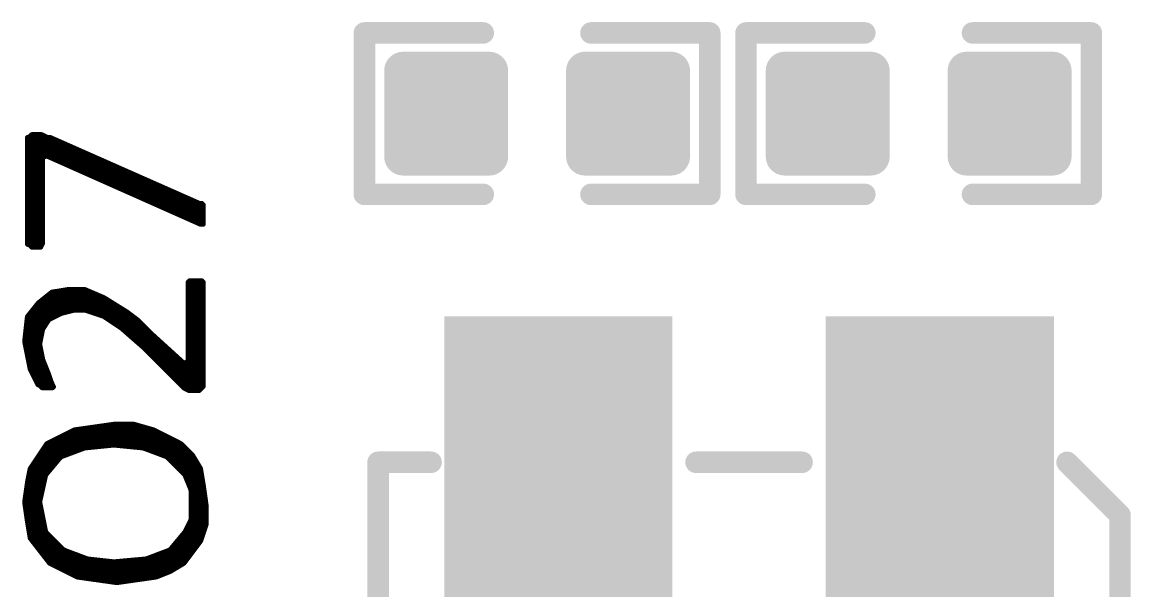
# Model space of a CAD drawing. Extents: x 18.8 to 58.3, y 22.4 to 94.7.
# Drawn here: x 28.47 to 33.7, y 44.5 to 47.18 of the extents above; entities that cross this region are included whole.
import ezdxf

# ---------------------------------------------------------------- set-up
doc = ezdxf.new("R2010")
doc.units = 0
doc.header["$MEASUREMENT"] = 0
doc.layers.get('0').update_dxf_attribs({"linetype": 'CONTINUOUS'})
doc.layers.add('SILKTOP_PHO', color=251, linetype='CONTINUOUS')
doc.layers.add('SOLDERTOP_PHO', color=7, linetype='CONTINUOUS')

# ---------------------------------------------------------------- blocks, each defined once
blk = doc.blocks.new('ROUND_1')
at = {"const_width": 0.0127}
blk.add_lwpolyline([(-0.00635, 0, 1), (0.00635, 0, 1)], format="xyb", close=True, dxfattribs=at)
blk = doc.blocks.new('ROUND_33')
at = {"const_width": 0.0508}
blk.add_lwpolyline([(-0.0254, 0, 1), (0.0254, 0, 1)], format="xyb", close=True, dxfattribs=at)
blk = doc.blocks.new('RECTANGLE_229')
blk.add_solid([(0.538098, 0.788162), (0.538098, -0.788162), (-0.538098, 0.788162), (-0.538098, -0.788162)])
blk = doc.blocks.new('ROUND_158')
at = {"const_width": 0.0889}
blk.add_lwpolyline([(-0.04445, 0, 1), (0.04445, 0, 1)], format="xyb", close=True, dxfattribs=at)

msp = doc.modelspace()

# ---------------------------------------------------------------- linework, layer by layer
at = {"layer": 'SILKTOP_PHO'}
for points, const_width in [([(30.085538, 46.36897), (30.085538, 47.13097)], 0.1016), ([(30.085538, 47.13097), (30.646116, 47.13097)], 0.1016), ([(31.71444, 47.13097), (31.154116, 47.13097)], 0.1016), ([(31.71444, 46.36897), (31.71444, 47.13097)], 0.1016), ([(32.44596, 47.13097), (31.885636, 47.13097)], 0.1016), ([(31.885636, 47.13097), (31.885636, 46.36897)], 0.1016), ([(32.95396, 47.13097), (33.514284, 47.13097)], 0.1016), ([(33.514284, 47.13097), (33.514284, 46.36897)], 0.1016), ([(28.498038, 46.636432), (28.497022, 46.636432)], 0.0254), ([(28.497022, 46.636432), (28.497022, 46.13402)], 0.0254), ([(28.506928, 46.640242), (28.498038, 46.636432)], 0.0254), ([(28.4988, 46.13402), (28.4988, 46.636432)], 0.0254), ([(28.516834, 46.649894), (28.506928, 46.640242)], 0.0254), ([(28.562554, 46.649894), (28.516834, 46.649894)], 0.0254), ([(28.5242, 46.120558), (28.5242, 46.649894)], 0.0254), ([(28.5496, 46.120558), (28.5496, 46.649894)], 0.0254), ([(28.586938, 46.637702), (28.562554, 46.649894)], 0.0254), ([(28.575, 46.552866), (28.575, 46.643798)], 0.0254), ([(28.59278, 46.636432), (28.586938, 46.637702)], 0.0254), ([(28.603448, 46.636432), (28.59278, 46.636432)], 0.0254), ([(28.6004, 46.545246), (28.6004, 46.636432)], 0.0254), ([(29.304742, 46.326298), (28.603448, 46.636432)], 0.0254), ([(28.6258, 46.53407), (28.6258, 46.626526)], 0.0254), ([(28.6512, 46.522894), (28.6512, 46.61535)], 0.0254), ([(28.6766, 46.511464), (28.6766, 46.604174)], 0.0254), ([(28.702, 46.500288), (28.702, 46.592998)], 0.0254), ([(28.566364, 46.540928), (28.584398, 46.552612)], 0.0254), ([(28.566364, 46.13783), (28.566364, 46.540928)], 0.0254), ([(28.584398, 46.552612), (29.312616, 46.228762)], 0.0254), ([(28.7274, 46.488858), (28.7274, 46.581568)], 0.0254), ([(28.7528, 46.477682), (28.7528, 46.570392)], 0.0254), ([(28.7782, 46.466252), (28.7782, 46.559216)], 0.0254), ([(28.8036, 46.455076), (28.8036, 46.54804)], 0.0254), ([(28.829, 46.443646), (28.829, 46.53661)], 0.0254), ([(28.8544, 46.43247), (28.8544, 46.525434)], 0.0254), ([(28.8798, 46.421294), (28.8798, 46.514258)], 0.0254), ([(28.9052, 46.409864), (28.9052, 46.503082)], 0.0254), ([(28.9306, 46.398688), (28.9306, 46.491906)], 0.0254), ([(28.956, 46.387258), (28.956, 46.480476)], 0.0254), ([(28.9814, 46.376082), (28.9814, 46.4693)], 0.0254), ([(29.0068, 46.364652), (29.0068, 46.458124)], 0.0254), ([(29.0322, 46.353476), (29.0322, 46.446948)], 0.0254), ([(29.0576, 46.342046), (29.0576, 46.435518)], 0.0254), ([(29.083, 46.33087), (29.083, 46.424342)], 0.0254), ([(29.1084, 46.319694), (29.1084, 46.413166)], 0.0254), ([(29.1338, 46.308264), (29.1338, 46.40199)], 0.0254), ([(29.1592, 46.297088), (29.1592, 46.39056)], 0.0254), ([(29.1846, 46.285658), (29.1846, 46.379384)], 0.0254), ([(30.646116, 46.36897), (30.085538, 46.36897)], 0.1016), ([(31.154116, 46.36897), (31.71444, 46.36897)], 0.1016), ([(31.885636, 46.36897), (32.44596, 46.36897)], 0.1016), ([(33.514284, 46.36897), (32.95396, 46.36897)], 0.1016), ([(29.21, 46.274482), (29.21, 46.368208)], 0.0254), ([(29.2354, 46.263052), (29.2354, 46.357032)], 0.0254), ([(29.2608, 46.251876), (29.2608, 46.345856)], 0.0254), ([(29.2862, 46.240446), (29.2862, 46.334426)], 0.0254), ([(29.309822, 46.325282), (29.304742, 46.326298)], 0.0254), ([(29.318204, 46.325282), (29.309822, 46.325282)], 0.0254), ([(29.3116, 46.22927), (29.3116, 46.325282)], 0.0254), ([(29.3243, 46.319186), (29.318204, 46.325282)], 0.0254), ([(29.3243, 46.228762), (29.3243, 46.319186)], 0.0254), ([(29.312616, 46.228762), (29.3243, 46.228762)], 0.0254), ([(28.497022, 46.13402), (28.498038, 46.13402)], 0.0254), ([(28.498038, 46.13402), (28.506928, 46.130464)], 0.0254), ([(28.506928, 46.130464), (28.516834, 46.120558)], 0.0254), ([(28.516834, 46.120558), (28.557728, 46.120558)], 0.0254), ([(28.557728, 46.120558), (28.566364, 46.13783)], 0.0254), ([(29.261054, 45.959776), (29.254958, 45.95368)], 0.0254), ([(29.2608, 45.443902), (29.2608, 45.959522)], 0.0254), ([(29.318204, 45.959776), (29.261054, 45.959776)], 0.0254), ([(29.2862, 45.443902), (29.2862, 45.959776)], 0.0254), ([(29.3116, 45.45076), (29.3116, 45.959776)], 0.0254), ([(29.3243, 45.95368), (29.318204, 45.959776)], 0.0254), ([(28.611576, 45.906436), (28.547568, 45.855128)], 0.0254), ([(28.688538, 45.919136), (28.611576, 45.906436)], 0.0254), ([(28.6258, 45.793406), (28.6258, 45.908722)], 0.0254), ([(28.6512, 45.806106), (28.6512, 45.91304)], 0.0254), ([(28.6766, 45.813726), (28.6766, 45.917358)], 0.0254), ([(28.766008, 45.919136), (28.688538, 45.919136)], 0.0254), ([(28.702, 45.820076), (28.702, 45.919136)], 0.0254), ([(28.7274, 45.82287), (28.7274, 45.919136)], 0.0254), ([(28.7528, 45.82287), (28.7528, 45.919136)], 0.0254), ([(28.857448, 45.88002), (28.766008, 45.919136)], 0.0254), ([(28.7782, 45.82033), (28.7782, 45.914056)], 0.0254), ([(29.254958, 45.95368), (29.254958, 45.580046)], 0.0254), ([(29.3243, 45.46346), (29.3243, 45.95368)], 0.0254), ([(28.547568, 45.855128), (28.496768, 45.791628)], 0.0254), ([(28.5496, 45.47108), (28.5496, 45.856906)], 0.0254), ([(28.575, 45.745654), (28.575, 45.877226)], 0.0254), ([(28.6004, 45.780706), (28.6004, 45.897546)], 0.0254), ([(28.8036, 45.811948), (28.8036, 45.903134)], 0.0254), ([(28.829, 45.803312), (28.829, 45.892212)], 0.0254), ([(28.8544, 45.79493), (28.8544, 45.88129)], 0.0254), ([(28.964382, 45.813218), (28.857448, 45.88002)], 0.0254), ([(28.8798, 45.77842), (28.8798, 45.86605)], 0.0254), ([(28.5242, 45.515276), (28.5242, 45.825918)], 0.0254), ([(28.600654, 45.78096), (28.654756, 45.807884)], 0.0254), ([(28.654756, 45.807884), (28.657296, 45.8089)], 0.0254), ([(28.657296, 45.8089), (28.711398, 45.822362)], 0.0254), ([(28.711398, 45.822362), (28.714446, 45.82287)], 0.0254), ([(28.714446, 45.82287), (28.768548, 45.82287)], 0.0254), ([(28.768548, 45.82287), (28.772612, 45.822108)], 0.0254), ([(28.772612, 45.822108), (28.853892, 45.795184)], 0.0254), ([(28.9052, 45.761402), (28.9052, 45.850302)], 0.0254), ([(28.9306, 45.744384), (28.9306, 45.8343)], 0.0254), ([(28.956, 45.724064), (28.956, 45.818552)], 0.0254), ([(29.017468, 45.77334), (28.964382, 45.813218)], 0.0254), ([(28.9814, 45.701712), (28.9814, 45.800518)], 0.0254), ([(28.496768, 45.791628), (28.483814, 45.675296)], 0.0254), ([(28.4988, 45.600112), (28.4988, 45.794168)], 0.0254), ([(28.56865, 45.736002), (28.595574, 45.776642)], 0.0254), ([(28.595574, 45.776642), (28.600654, 45.78096)], 0.0254), ([(28.853892, 45.795184), (28.85694, 45.79366)], 0.0254), ([(28.85694, 45.79366), (28.937966, 45.739558)], 0.0254), ([(29.0068, 45.679614), (29.0068, 45.781468)], 0.0254), ([(29.084524, 45.706538), (29.017468, 45.77334)], 0.0254), ([(29.0322, 45.657262), (29.0322, 45.758608)], 0.0254), ([(28.553156, 45.663866), (28.566618, 45.73143)], 0.0254), ([(28.566618, 45.73143), (28.56865, 45.736002)], 0.0254), ([(28.937966, 45.739558), (28.93949, 45.738542)], 0.0254), ([(28.93949, 45.738542), (29.047694, 45.6438)], 0.0254), ([(29.0576, 45.633894), (29.0576, 45.733208)], 0.0254), ([(29.083, 45.608494), (29.083, 45.707808)], 0.0254), ([(29.084778, 45.70603), (29.084524, 45.706538)], 0.0254), ([(29.233622, 45.570648), (29.084778, 45.70603)], 0.0254), ([(28.483814, 45.675296), (28.509976, 45.543724)], 0.0254), ([(28.553156, 45.658786), (28.553156, 45.663866)], 0.0254), ([(28.566618, 45.591222), (28.553156, 45.658786)], 0.0254), ([(29.047694, 45.6438), (29.048202, 45.643292)], 0.0254), ([(29.048202, 45.643292), (29.236162, 45.455078)], 0.0254), ([(29.1084, 45.583094), (29.1084, 45.684694)], 0.0254), ([(29.1338, 45.557694), (29.1338, 45.66158)], 0.0254), ([(28.56738, 45.588936), (28.566618, 45.591222)], 0.0254), ([(29.1592, 45.532294), (29.1592, 45.638466)], 0.0254), ([(29.1846, 45.506894), (29.1846, 45.615352)], 0.0254), ([(29.21, 45.481494), (29.21, 45.592238)], 0.0254), ([(28.509976, 45.543724), (28.546298, 45.47108)], 0.0254), ([(28.594304, 45.521626), (28.56738, 45.588936)], 0.0254), ([(28.575, 45.457364), (28.575, 45.569886)], 0.0254), ([(29.254958, 45.580046), (29.233622, 45.570648)], 0.0254), ([(29.2354, 45.456094), (29.2354, 45.569378)], 0.0254), ([(28.607766, 45.48124), (28.594304, 45.521626)], 0.0254), ([(28.6004, 45.457364), (28.6004, 45.503338)], 0.0254), ([(28.546298, 45.47108), (28.55214, 45.47108)], 0.0254), ([(28.55214, 45.47108), (28.56484, 45.45838)], 0.0254), ([(28.56484, 45.45838), (28.56484, 45.457364)], 0.0254), ([(28.56484, 45.457364), (28.614624, 45.457364)], 0.0254), ([(28.608528, 45.479716), (28.607766, 45.48124)], 0.0254), ([(28.617926, 45.460666), (28.608528, 45.479716)], 0.0254), ([(28.614624, 45.457364), (28.617926, 45.460666)], 0.0254), ([(29.236162, 45.455078), (29.258768, 45.443902)], 0.0254), ([(29.258768, 45.443902), (29.304742, 45.443902)], 0.0254), ([(29.304742, 45.443902), (29.3243, 45.46346)], 0.0254), ([(28.904946, 45.28312), (28.718256, 45.25645)], 0.0254), ([(28.8544, 45.181774), (28.8544, 45.276008)], 0.0254), ([(28.8798, 45.184314), (28.8798, 45.279564)], 0.0254), ([(28.996894, 45.28312), (28.904946, 45.28312)], 0.0254), ([(28.9052, 45.1866), (28.9052, 45.28312)], 0.0254), ([(28.9306, 45.18406), (28.9306, 45.28312)], 0.0254), ([(28.956, 45.18152), (28.956, 45.28312)], 0.0254), ([(28.9814, 45.17898), (28.9814, 45.28312)], 0.0254), ([(29.088842, 45.256958), (28.996894, 45.28312)], 0.0254), ([(29.0068, 45.17644), (29.0068, 45.280326)], 0.0254), ([(28.718256, 45.25645), (28.587954, 45.191172)], 0.0254), ([(28.6766, 45.13961), (28.6766, 45.235622)], 0.0254), ([(28.702, 45.149008), (28.702, 45.248322)], 0.0254), ([(28.7274, 45.15866), (28.7274, 45.25772)], 0.0254), ([(28.7528, 45.168058), (28.7528, 45.26153)], 0.0254), ([(28.7782, 45.174154), (28.7782, 45.265086)], 0.0254), ([(28.8036, 45.176694), (28.8036, 45.268642)], 0.0254), ([(28.829, 45.179234), (28.829, 45.272452)], 0.0254), ([(29.0322, 45.1739), (29.0322, 45.273214)], 0.0254), ([(29.0576, 45.167296), (29.0576, 45.265848)], 0.0254), ([(29.083, 45.157644), (29.083, 45.258482)], 0.0254), ([(29.221176, 45.190664), (29.088842, 45.256958)], 0.0254), ([(29.1084, 45.148246), (29.1084, 45.247052)], 0.0254), ([(29.1338, 45.138594), (29.1338, 45.234352)], 0.0254), ([(28.587954, 45.191172), (28.509976, 45.074332)], 0.0254), ([(28.575, 45.01769), (28.575, 45.172122)], 0.0254), ([(28.6004, 45.067728), (28.6004, 45.197522)], 0.0254), ([(28.6258, 45.098208), (28.6258, 45.210222)], 0.0254), ([(28.6512, 45.128688), (28.6512, 45.222922)], 0.0254), ([(28.656026, 45.131736), (28.76423, 45.172376)], 0.0254), ([(28.76423, 45.172376), (28.767278, 45.173138)], 0.0254), ([(28.767278, 45.173138), (28.90266, 45.1866)], 0.0254), ([(28.90266, 45.1866), (28.9052, 45.1866)], 0.0254), ([(28.9052, 45.1866), (29.040582, 45.173138)], 0.0254), ([(29.040582, 45.173138), (29.04363, 45.172376)], 0.0254), ([(29.04363, 45.172376), (29.152088, 45.131736)], 0.0254), ([(29.1592, 45.126148), (29.1592, 45.221652)], 0.0254), ([(29.1846, 45.100748), (29.1846, 45.208952)], 0.0254), ([(29.21, 45.075348), (29.21, 45.196252)], 0.0254), ([(29.272738, 45.139102), (29.221176, 45.190664)], 0.0254), ([(29.2354, 45.049948), (29.2354, 45.17644)], 0.0254), ([(28.5496, 44.695364), (28.5496, 45.134022)], 0.0254), ([(28.582874, 45.0469), (28.650692, 45.12818)], 0.0254), ([(28.650692, 45.12818), (28.656026, 45.131736)], 0.0254), ([(29.152088, 45.131736), (29.156406, 45.128942)], 0.0254), ([(29.156406, 45.128942), (29.237686, 45.047662)], 0.0254), ([(29.2608, 44.992798), (29.2608, 45.15104)], 0.0254), ([(29.311346, 45.07484), (29.272738, 45.139102)], 0.0254), ([(30.150054, 41.604438), (30.150054, 45.104558)], 0.1016), ([(30.150054, 45.104558), (30.39999, 45.104558)], 0.1016), ([(31.649924, 45.104558), (32.15005, 45.104558)], 0.1016), ([(33.399984, 45.104558), (33.64992, 44.854622)], 0.1016), ([(28.509976, 45.074332), (28.497022, 45.009562)], 0.0254), ([(28.5242, 44.727876), (28.5242, 45.095922)], 0.0254), ([(29.2862, 44.69892), (29.2862, 45.11675)], 0.0254), ([(29.324554, 44.9961), (29.311346, 45.07484)], 0.0254), ([(29.3116, 44.732956), (29.3116, 45.073316)], 0.0254), ([(28.4988, 44.81322), (28.4988, 45.018706)], 0.0254), ([(28.553156, 44.919646), (28.580334, 45.041566)], 0.0254), ([(28.580334, 45.041566), (28.582874, 45.0469)], 0.0254), ([(29.237686, 45.047662), (29.24048, 45.043344)], 0.0254), ([(29.24048, 45.043344), (29.267658, 44.97578)], 0.0254), ([(28.497022, 45.009562), (28.483814, 44.916852)], 0.0254), ([(29.267658, 44.97578), (29.26842, 44.971208)], 0.0254), ([(29.26842, 44.971208), (29.26842, 44.835826)], 0.0254), ([(29.337762, 44.902628), (29.324554, 44.9961)], 0.0254), ([(28.483814, 44.916852), (28.497022, 44.824142)], 0.0254), ([(28.553156, 44.914566), (28.553156, 44.919646)], 0.0254), ([(28.580334, 44.779184), (28.553156, 44.914566)], 0.0254), ([(29.337, 44.80814), (29.337, 44.90847)], 0.0254), ([(29.337762, 44.81068), (29.337762, 44.902628)], 0.0254), ([(33.64992, 44.854622), (33.64992, 41.604438)], 0.1016), ([(28.497022, 44.824142), (28.509976, 44.746418)], 0.0254), ([(28.575, 44.662598), (28.575, 44.805346)], 0.0254), ([(29.26715, 44.829984), (29.239972, 44.775882)], 0.0254), ([(29.2608, 44.665138), (29.2608, 44.817284)], 0.0254), ([(29.26842, 44.835826), (29.26715, 44.829984)], 0.0254), ([(29.312108, 44.733464), (29.337762, 44.81068)], 0.0254), ([(28.583636, 44.77258), (28.580334, 44.779184)], 0.0254), ([(28.664916, 44.691554), (28.583636, 44.77258)], 0.0254), ([(28.6004, 44.630086), (28.6004, 44.75607)], 0.0254), ([(29.238448, 44.773596), (29.170884, 44.692316)], 0.0254), ([(29.2354, 44.631356), (29.2354, 44.769786)], 0.0254), ([(29.239972, 44.775882), (29.238448, 44.773596)], 0.0254), ([(28.509976, 44.746418), (28.600908, 44.629324)], 0.0254), ([(28.6258, 44.616878), (28.6258, 44.73067)], 0.0254), ([(28.6512, 44.604178), (28.6512, 44.70527)], 0.0254), ([(29.1846, 44.599352), (29.1846, 44.708826)], 0.0254), ([(29.21, 44.614592), (29.21, 44.739306)], 0.0254), ([(29.233622, 44.628816), (29.312108, 44.733464)], 0.0254), ([(28.669488, 44.688506), (28.664916, 44.691554)], 0.0254), ([(28.777692, 44.647866), (28.669488, 44.688506)], 0.0254), ([(28.6766, 44.591478), (28.6766, 44.685966)], 0.0254), ([(28.702, 44.578778), (28.702, 44.676314)], 0.0254), ([(28.7274, 44.566078), (28.7274, 44.666916)], 0.0254), ([(28.7528, 44.560744), (28.7528, 44.657264)], 0.0254), ([(29.16555, 44.688506), (29.057346, 44.647866)], 0.0254), ([(29.083, 44.560998), (29.083, 44.657518)], 0.0254), ([(29.1084, 44.565824), (29.1084, 44.66717)], 0.0254), ([(29.1338, 44.575984), (29.1338, 44.676568)], 0.0254), ([(29.1592, 44.586144), (29.1592, 44.68622)], 0.0254), ([(29.170884, 44.692316), (29.16555, 44.688506)], 0.0254), ([(28.600908, 44.629324), (28.731972, 44.563792)], 0.0254), ([(28.78074, 44.647104), (28.777692, 44.647866)], 0.0254), ([(28.7782, 44.557188), (28.7782, 44.647866)], 0.0254), ([(28.90266, 44.633642), (28.78074, 44.647104)], 0.0254), ([(28.8036, 44.553632), (28.8036, 44.644564)], 0.0254), ([(28.829, 44.550076), (28.829, 44.64177)], 0.0254), ([(28.8544, 44.546266), (28.8544, 44.638976)], 0.0254), ([(28.8798, 44.54271), (28.8798, 44.636182)], 0.0254), ([(28.9052, 44.633642), (28.90266, 44.633642)], 0.0254), ([(29.054044, 44.647104), (28.9052, 44.633642)], 0.0254), ([(28.9052, 44.539154), (28.9052, 44.633642)], 0.0254), ([(28.9306, 44.539154), (28.9306, 44.635928)], 0.0254), ([(28.956, 44.542964), (28.956, 44.638214)], 0.0254), ([(28.9814, 44.54652), (28.9814, 44.6405)], 0.0254), ([(29.0068, 44.550076), (29.0068, 44.642786)], 0.0254), ([(29.0322, 44.553632), (29.0322, 44.645326)], 0.0254), ([(29.057346, 44.647866), (29.054044, 44.647104)], 0.0254), ([(29.0576, 44.557442), (29.0576, 44.64812)], 0.0254), ([(29.168852, 44.589954), (29.233622, 44.628816)], 0.0254), ([(28.731972, 44.563792), (28.917392, 44.537376)], 0.0254), ([(28.917392, 44.537376), (29.103574, 44.564046)], 0.0254), ([(29.103574, 44.564046), (29.168852, 44.589954)], 0.0254)]:
    msp.add_lwpolyline(points, dxfattribs=dict(at, const_width=const_width))
at = {"layer": 'SOLDERTOP_PHO', "const_width": 0.1778}
for points in [[(30.26791, 46.54677), (30.26791, 46.95317)], [(30.26791, 46.95317), (30.67431, 46.95317)], [(30.3784, 46.54677), (30.3784, 46.95317)], [(30.5562, 46.54677), (30.5562, 46.95317)], [(30.67431, 46.95317), (30.67431, 46.54677)], [(31.125922, 46.54677), (31.125922, 46.95317)], [(31.125922, 46.95317), (31.532322, 46.95317)], [(31.2674, 46.54677), (31.2674, 46.95317)], [(31.4452, 46.54677), (31.4452, 46.95317)], [(31.532322, 46.95317), (31.532322, 46.54677)], [(32.067754, 46.54677), (32.067754, 46.95317)], [(32.067754, 46.95317), (32.474154, 46.95317)], [(32.1564, 46.54677), (32.1564, 46.95317)], [(32.3342, 46.54677), (32.3342, 46.95317)], [(32.474154, 46.95317), (32.474154, 46.54677)], [(32.925766, 46.54677), (32.925766, 46.95317)], [(32.925766, 46.95317), (33.332166, 46.95317)], [(33.0454, 46.54677), (33.0454, 46.95317)], [(33.2232, 46.54677), (33.2232, 46.95317)], [(33.332166, 46.95317), (33.332166, 46.54677)], [(30.26791, 46.9138), (30.67431, 46.9138)], [(31.125922, 46.9138), (31.532322, 46.9138)], [(32.067754, 46.9138), (32.474154, 46.9138)], [(32.925766, 46.9138), (33.332166, 46.9138)], [(30.26791, 46.736), (30.67431, 46.736)], [(31.125922, 46.736), (31.532322, 46.736)], [(32.067754, 46.736), (32.474154, 46.736)], [(32.925766, 46.736), (33.332166, 46.736)], [(30.26791, 46.5582), (30.67431, 46.5582)], [(30.67431, 46.54677), (30.26791, 46.54677)], [(31.125922, 46.5582), (31.532322, 46.5582)], [(31.532322, 46.54677), (31.125922, 46.54677)], [(32.067754, 46.5582), (32.474154, 46.5582)], [(32.474154, 46.54677), (32.067754, 46.54677)], [(32.925766, 46.5582), (33.332166, 46.5582)], [(33.332166, 46.54677), (32.925766, 46.54677)]]:
    msp.add_lwpolyline(points, dxfattribs=at)

# ---------------------------------------------------------------- block references
at = {"layer": 'SILKTOP_PHO'}
for name, p in [('ROUND_33', (30.085538, 47.13097)), ('ROUND_33', (30.646116, 47.13097)), ('ROUND_33', (31.154116, 47.13097)), ('ROUND_33', (31.71444, 47.13097)), ('ROUND_33', (31.885636, 47.13097)), ('ROUND_33', (32.44596, 47.13097)), ('ROUND_33', (32.95396, 47.13097)), ('ROUND_33', (33.514284, 47.13097)), ('ROUND_1', (28.497022, 46.636432)), ('ROUND_1', (28.498038, 46.636432)), ('ROUND_1', (28.4988, 46.636432)), ('ROUND_1', (28.506928, 46.640242)), ('ROUND_1', (28.516834, 46.649894)), ('ROUND_1', (28.5242, 46.649894)), ('ROUND_1', (28.5496, 46.649894)), ('ROUND_1', (28.562554, 46.649894)), ('ROUND_1', (28.575, 46.643798)), ('ROUND_1', (28.586938, 46.637702)), ('ROUND_1', (28.59278, 46.636432)), ('ROUND_1', (28.6004, 46.636432)), ('ROUND_1', (28.603448, 46.636432)), ('ROUND_1', (28.6258, 46.626526)), ('ROUND_1', (28.6512, 46.61535)), ('ROUND_1', (28.6766, 46.604174)), ('ROUND_1', (28.702, 46.592998)), ('ROUND_1', (28.566364, 46.540928)), ('ROUND_1', (28.575, 46.552866)), ('ROUND_1', (28.584398, 46.552612)), ('ROUND_1', (28.6004, 46.545246)), ('ROUND_1', (28.6258, 46.53407)), ('ROUND_1', (28.7274, 46.581568)), ('ROUND_1', (28.7528, 46.570392)), ('ROUND_1', (28.7782, 46.559216)), ('ROUND_1', (28.8036, 46.54804)), ('ROUND_1', (28.829, 46.53661)), ('ROUND_1', (28.6512, 46.522894)), ('ROUND_1', (28.6766, 46.511464)), ('ROUND_1', (28.702, 46.500288)), ('ROUND_1', (28.7274, 46.488858)), ('ROUND_1', (28.8544, 46.525434)), ('ROUND_1', (28.8798, 46.514258)), ('ROUND_1', (28.9052, 46.503082)), ('ROUND_1', (28.9306, 46.491906)), ('ROUND_1', (28.956, 46.480476)), ('ROUND_1', (28.7528, 46.477682)), ('ROUND_1', (28.7782, 46.466252)), ('ROUND_1', (28.8036, 46.455076)), ('ROUND_1', (28.829, 46.443646)), ('ROUND_1', (28.8544, 46.43247)), ('ROUND_1', (28.9814, 46.4693)), ('ROUND_1', (29.0068, 46.458124)), ('ROUND_1', (29.0322, 46.446948)), ('ROUND_1', (29.0576, 46.435518)), ('ROUND_1', (28.8798, 46.421294)), ('ROUND_1', (28.9052, 46.409864)), ('ROUND_1', (28.9306, 46.398688)), ('ROUND_1', (28.956, 46.387258)), ('ROUND_1', (28.9814, 46.376082)), ('ROUND_1', (29.083, 46.424342)), ('ROUND_1', (29.1084, 46.413166)), ('ROUND_1', (29.1338, 46.40199)), ('ROUND_1', (29.1592, 46.39056)), ('ROUND_1', (29.1846, 46.379384)), ('ROUND_33', (30.085538, 46.36897)), ('ROUND_33', (30.646116, 46.36897)), ('ROUND_33', (31.154116, 46.36897)), ('ROUND_33', (31.71444, 46.36897)), ('ROUND_33', (31.885636, 46.36897)), ('ROUND_33', (32.44596, 46.36897)), ('ROUND_33', (32.95396, 46.36897)), ('ROUND_33', (33.514284, 46.36897)), ('ROUND_1', (29.0068, 46.364652)), ('ROUND_1', (29.0322, 46.353476)), ('ROUND_1', (29.0576, 46.342046)), ('ROUND_1', (29.083, 46.33087)), ('ROUND_1', (29.21, 46.368208)), ('ROUND_1', (29.2354, 46.357032)), ('ROUND_1', (29.2608, 46.345856)), ('ROUND_1', (29.2862, 46.334426)), ('ROUND_1', (29.304742, 46.326298)), ('ROUND_1', (29.309822, 46.325282)), ('ROUND_1', (29.3116, 46.325282)), ('ROUND_1', (29.318204, 46.325282)), ('ROUND_1', (29.1084, 46.319694)), ('ROUND_1', (29.1338, 46.308264)), ('ROUND_1', (29.1592, 46.297088)), ('ROUND_1', (29.1846, 46.285658)), ('ROUND_1', (29.21, 46.274482)), ('ROUND_1', (29.3243, 46.319186)), ('ROUND_1', (29.3243, 46.319186)), ('ROUND_1', (29.2354, 46.263052)), ('ROUND_1', (29.2608, 46.251876)), ('ROUND_1', (29.2862, 46.240446)), ('ROUND_1', (29.3116, 46.22927)), ('ROUND_1', (29.312616, 46.228762)), ('ROUND_1', (29.3243, 46.228762)), ('ROUND_1', (28.497022, 46.13402)), ('ROUND_1', (28.498038, 46.13402)), ('ROUND_1', (28.4988, 46.13402)), ('ROUND_1', (28.506928, 46.130464)), ('ROUND_1', (28.516834, 46.120558)), ('ROUND_1', (28.5242, 46.120558)), ('ROUND_1', (28.5496, 46.120558)), ('ROUND_1', (28.557728, 46.120558)), ('ROUND_1', (28.566364, 46.13783)), ('ROUND_1', (29.2608, 45.959522)), ('ROUND_1', (29.261054, 45.959776)), ('ROUND_1', (29.2862, 45.959776)), ('ROUND_1', (29.3116, 45.959776)), ('ROUND_1', (29.318204, 45.959776)), ('ROUND_1', (28.611576, 45.906436)), ('ROUND_1', (28.6258, 45.908722)), ('ROUND_1', (28.6512, 45.91304)), ('ROUND_1', (28.6766, 45.917358)), ('ROUND_1', (28.688538, 45.919136)), ('ROUND_1', (28.702, 45.919136)), ('ROUND_1', (28.7274, 45.919136)), ('ROUND_1', (28.7528, 45.919136)), ('ROUND_1', (28.766008, 45.919136)), ('ROUND_1', (28.7782, 45.914056)), ('ROUND_1', (29.254958, 45.95368)), ('ROUND_1', (29.3243, 45.95368)), ('ROUND_1', (29.3243, 45.95368)), ('ROUND_1', (28.547568, 45.855128)), ('ROUND_1', (28.5496, 45.856906)), ('ROUND_1', (28.575, 45.877226)), ('ROUND_1', (28.6004, 45.897546)), ('ROUND_1', (28.8036, 45.903134)), ('ROUND_1', (28.829, 45.892212)), ('ROUND_1', (28.8544, 45.88129)), ('ROUND_1', (28.857448, 45.88002)), ('ROUND_1', (28.8798, 45.86605)), ('ROUND_1', (28.5242, 45.825918)), ('ROUND_1', (28.6512, 45.806106)), ('ROUND_1', (28.654756, 45.807884)), ('ROUND_1', (28.657296, 45.8089)), ('ROUND_1', (28.6766, 45.813726)), ('ROUND_1', (28.702, 45.820076)), ('ROUND_1', (28.711398, 45.822362)), ('ROUND_1', (28.714446, 45.82287)), ('ROUND_1', (28.7274, 45.82287)), ('ROUND_1', (28.7528, 45.82287)), ('ROUND_1', (28.768548, 45.82287)), ('ROUND_1', (28.772612, 45.822108)), ('ROUND_1', (28.7782, 45.82033)), ('ROUND_1', (28.8036, 45.811948)), ('ROUND_1', (28.829, 45.803312)), ('ROUND_1', (28.9052, 45.850302)), ('ROUND_1', (28.9306, 45.8343)), ('ROUND_1', (28.956, 45.818552)), ('ROUND_1', (28.964382, 45.813218)), ('ROUND_1', (28.9814, 45.800518)), ('ROUND_1', (28.496768, 45.791628)), ('ROUND_1', (28.4988, 45.794168)), ('ROUND_1', (28.595574, 45.776642)), ('ROUND_1', (28.6004, 45.780706)), ('ROUND_1', (28.600654, 45.78096)), ('ROUND_1', (28.6258, 45.793406)), ('ROUND_1', (28.853892, 45.795184)), ('ROUND_1', (28.8544, 45.79493)), ('ROUND_1', (28.85694, 45.79366)), ('ROUND_1', (28.8798, 45.77842)), ('ROUND_1', (28.9052, 45.761402)), ('ROUND_1', (29.0068, 45.781468)), ('ROUND_1', (29.017468, 45.77334)), ('ROUND_1', (29.0322, 45.758608)), ('ROUND_1', (28.566618, 45.73143)), ('ROUND_1', (28.56865, 45.736002)), ('ROUND_1', (28.575, 45.745654)), ('ROUND_1', (28.9306, 45.744384)), ('ROUND_1', (28.937966, 45.739558)), ('ROUND_1', (28.93949, 45.738542)), ('ROUND_1', (28.956, 45.724064)), ('ROUND_1', (28.9814, 45.701712)), ('ROUND_1', (29.0576, 45.733208)), ('ROUND_1', (29.083, 45.707808)), ('ROUND_1', (29.084524, 45.706538)), ('ROUND_1', (29.084778, 45.70603)), ('ROUND_1', (28.483814, 45.675296)), ('ROUND_1', (28.553156, 45.663866)), ('ROUND_1', (28.553156, 45.658786)), ('ROUND_1', (29.0068, 45.679614)), ('ROUND_1', (29.0322, 45.657262)), ('ROUND_1', (29.047694, 45.6438)), ('ROUND_1', (29.048202, 45.643292)), ('ROUND_1', (29.1084, 45.684694)), ('ROUND_1', (29.1338, 45.66158)), ('ROUND_1', (28.4988, 45.600112)), ('ROUND_1', (28.566618, 45.591222)), ('ROUND_1', (29.0576, 45.633894)), ('ROUND_1', (29.083, 45.608494)), ('ROUND_1', (29.1592, 45.638466)), ('ROUND_1', (29.1846, 45.615352)), ('ROUND_1', (29.21, 45.592238)), ('ROUND_1', (28.509976, 45.543724)), ('ROUND_1', (28.56738, 45.588936)), ('ROUND_1', (28.575, 45.569886)), ('ROUND_1', (29.1084, 45.583094)), ('ROUND_1', (29.1338, 45.557694)), ('ROUND_1', (29.233622, 45.570648)), ('ROUND_1', (29.2354, 45.569378)), ('ROUND_1', (29.254958, 45.580046)), ('ROUND_1', (28.5242, 45.515276)), ('ROUND_1', (28.594304, 45.521626)), ('ROUND_1', (28.6004, 45.503338)), ('ROUND_1', (29.1592, 45.532294)), ('ROUND_1', (29.1846, 45.506894)), ('ROUND_1', (28.546298, 45.47108)), ('ROUND_1', (28.5496, 45.47108)), ('ROUND_1', (28.55214, 45.47108)), ('ROUND_1', (28.56484, 45.45838)), ('ROUND_1', (28.56484, 45.457364)), ('ROUND_1', (28.575, 45.457364)), ('ROUND_1', (28.6004, 45.457364)), ('ROUND_1', (28.607766, 45.48124)), ('ROUND_1', (28.608528, 45.479716)), ('ROUND_1', (28.614624, 45.457364)), ('ROUND_1', (28.617926, 45.460666)), ('ROUND_1', (29.21, 45.481494)), ('ROUND_1', (29.2354, 45.456094)), ('ROUND_1', (29.236162, 45.455078)), ('ROUND_1', (29.258768, 45.443902)), ('ROUND_1', (29.2608, 45.443902)), ('ROUND_1', (29.2862, 45.443902)), ('ROUND_1', (29.304742, 45.443902)), ('ROUND_1', (29.3116, 45.45076)), ('ROUND_1', (29.3243, 45.46346)), ('ROUND_1', (28.8544, 45.276008)), ('ROUND_1', (28.8798, 45.279564)), ('ROUND_1', (28.904946, 45.28312)), ('ROUND_1', (28.9052, 45.28312)), ('ROUND_1', (28.9306, 45.28312)), ('ROUND_1', (28.956, 45.28312)), ('ROUND_1', (28.9814, 45.28312)), ('ROUND_1', (28.996894, 45.28312)), ('ROUND_1', (29.0068, 45.280326)), ('ROUND_1', (28.6766, 45.235622)), ('ROUND_1', (28.702, 45.248322)), ('ROUND_1', (28.718256, 45.25645)), ('ROUND_1', (28.7274, 45.25772)), ('ROUND_1', (28.7528, 45.26153)), ('ROUND_1', (28.7782, 45.265086)), ('ROUND_1', (28.8036, 45.268642)), ('ROUND_1', (28.829, 45.272452)), ('ROUND_1', (29.0322, 45.273214)), ('ROUND_1', (29.0576, 45.265848)), ('ROUND_1', (29.083, 45.258482)), ('ROUND_1', (29.088842, 45.256958)), ('ROUND_1', (29.1084, 45.247052)), ('ROUND_1', (29.1338, 45.234352)), ('ROUND_1', (28.575, 45.172122)), ('ROUND_1', (28.587954, 45.191172)), ('ROUND_1', (28.6004, 45.197522)), ('ROUND_1', (28.6258, 45.210222)), ('ROUND_1', (28.6512, 45.222922)), ('ROUND_1', (28.76423, 45.172376)), ('ROUND_1', (28.767278, 45.173138)), ('ROUND_1', (28.7782, 45.174154)), ('ROUND_1', (28.8036, 45.176694)), ('ROUND_1', (28.829, 45.179234)), ('ROUND_1', (28.8544, 45.181774)), ('ROUND_1', (28.8798, 45.184314)), ('ROUND_1', (28.90266, 45.1866)), ('ROUND_1', (28.9052, 45.1866)), ('ROUND_1', (28.9052, 45.1866)), ('ROUND_1', (28.9306, 45.18406)), ('ROUND_1', (28.956, 45.18152)), ('ROUND_1', (28.9814, 45.17898)), ('ROUND_1', (29.0068, 45.17644)), ('ROUND_1', (29.0322, 45.1739)), ('ROUND_1', (29.040582, 45.173138)), ('ROUND_1', (29.04363, 45.172376)), ('ROUND_1', (29.1592, 45.221652)), ('ROUND_1', (29.1846, 45.208952)), ('ROUND_1', (29.21, 45.196252)), ('ROUND_1', (29.221176, 45.190664)), ('ROUND_1', (29.2354, 45.17644)), ('ROUND_1', (28.5496, 45.134022)), ('ROUND_1', (28.650692, 45.12818)), ('ROUND_1', (28.6512, 45.128688)), ('ROUND_1', (28.656026, 45.131736)), ('ROUND_1', (28.6766, 45.13961)), ('ROUND_1', (28.702, 45.149008)), ('ROUND_1', (28.7274, 45.15866)), ('ROUND_1', (28.7528, 45.168058)), ('ROUND_1', (29.0576, 45.167296)), ('ROUND_1', (29.083, 45.157644)), ('ROUND_1', (29.1084, 45.148246)), ('ROUND_1', (29.1338, 45.138594)), ('ROUND_1', (29.152088, 45.131736)), ('ROUND_1', (29.156406, 45.128942)), ('ROUND_1', (29.1592, 45.126148)), ('ROUND_1', (29.2608, 45.15104)), ('ROUND_1', (29.272738, 45.139102)), ('ROUND_33', (30.150054, 45.104558)), ('ROUND_33', (30.150054, 45.104558)), ('ROUND_33', (30.39999, 45.104558)), ('ROUND_33', (31.649924, 45.104558)), ('ROUND_33', (32.15005, 45.104558)), ('ROUND_33', (33.399984, 45.104558)), ('ROUND_1', (28.509976, 45.074332)), ('ROUND_1', (28.5242, 45.095922)), ('ROUND_1', (28.6004, 45.067728)), ('ROUND_1', (28.6258, 45.098208)), ('ROUND_1', (29.1846, 45.100748)), ('ROUND_1', (29.21, 45.075348)), ('ROUND_1', (29.2862, 45.11675)), ('ROUND_1', (29.311346, 45.07484)), ('ROUND_1', (29.3116, 45.073316)), ('ROUND_1', (28.4988, 45.018706)), ('ROUND_1', (28.575, 45.01769)), ('ROUND_1', (28.580334, 45.041566)), ('ROUND_1', (28.582874, 45.0469)), ('ROUND_1', (29.2354, 45.049948)), ('ROUND_1', (29.237686, 45.047662)), ('ROUND_1', (29.24048, 45.043344)), ('ROUND_1', (29.24048, 45.043344)), ('ROUND_1', (28.497022, 45.009562)), ('ROUND_1', (29.2608, 44.992798)), ('ROUND_1', (29.267658, 44.97578)), ('ROUND_1', (29.26842, 44.971208)), ('ROUND_1', (29.26842, 44.971208)), ('ROUND_1', (29.324554, 44.9961)), ('ROUND_1', (28.483814, 44.916852)), ('ROUND_1', (28.553156, 44.919646)), ('ROUND_1', (28.553156, 44.914566)), ('ROUND_1', (29.337, 44.90847)), ('ROUND_1', (29.337762, 44.902628)), ('ROUND_1', (29.337762, 44.902628)), ('ROUND_33', (33.64992, 44.854622)), ('ROUND_1', (28.497022, 44.824142)), ('ROUND_1', (28.4988, 44.81322)), ('ROUND_1', (28.575, 44.805346)), ('ROUND_1', (29.2608, 44.817284)), ('ROUND_1', (29.26715, 44.829984)), ('ROUND_1', (29.26842, 44.835826)), ('ROUND_1', (29.337, 44.80814)), ('ROUND_1', (29.337762, 44.81068)), ('ROUND_1', (28.580334, 44.779184)), ('ROUND_1', (28.583636, 44.77258)), ('ROUND_1', (28.6004, 44.75607)), ('ROUND_1', (29.2354, 44.769786)), ('ROUND_1', (29.238448, 44.773596)), ('ROUND_1', (29.239972, 44.775882)), ('ROUND_1', (28.509976, 44.746418)), ('ROUND_1', (28.5242, 44.727876)), ('ROUND_1', (28.6258, 44.73067)), ('ROUND_1', (28.6512, 44.70527)), ('ROUND_1', (29.1846, 44.708826)), ('ROUND_1', (29.21, 44.739306)), ('ROUND_1', (29.3116, 44.732956)), ('ROUND_1', (29.312108, 44.733464)), ('ROUND_1', (28.5496, 44.695364)), ('ROUND_1', (28.575, 44.662598)), ('ROUND_1', (28.664916, 44.691554)), ('ROUND_1', (28.669488, 44.688506)), ('ROUND_1', (28.6766, 44.685966)), ('ROUND_1', (28.702, 44.676314)), ('ROUND_1', (28.7274, 44.666916)), ('ROUND_1', (28.7528, 44.657264)), ('ROUND_1', (29.083, 44.657518)), ('ROUND_1', (29.1084, 44.66717)), ('ROUND_1', (29.1338, 44.676568)), ('ROUND_1', (29.1592, 44.68622)), ('ROUND_1', (29.16555, 44.688506)), ('ROUND_1', (29.170884, 44.692316)), ('ROUND_1', (29.2608, 44.665138)), ('ROUND_1', (29.2862, 44.69892)), ('ROUND_1', (28.6004, 44.630086)), ('ROUND_1', (28.600908, 44.629324)), ('ROUND_1', (28.6258, 44.616878)), ('ROUND_1', (28.6512, 44.604178)), ('ROUND_1', (28.777692, 44.647866)), ('ROUND_1', (28.7782, 44.647866)), ('ROUND_1', (28.78074, 44.647104)), ('ROUND_1', (28.8036, 44.644564)), ('ROUND_1', (28.829, 44.64177)), ('ROUND_1', (28.8544, 44.638976)), ('ROUND_1', (28.8798, 44.636182)), ('ROUND_1', (28.90266, 44.633642)), ('ROUND_1', (28.9052, 44.633642)), ('ROUND_1', (28.9052, 44.633642)), ('ROUND_1', (28.9306, 44.635928)), ('ROUND_1', (28.956, 44.638214)), ('ROUND_1', (28.9814, 44.6405)), ('ROUND_1', (29.0068, 44.642786)), ('ROUND_1', (29.0322, 44.645326)), ('ROUND_1', (29.054044, 44.647104)), ('ROUND_1', (29.057346, 44.647866)), ('ROUND_1', (29.0576, 44.64812)), ('ROUND_1', (29.1846, 44.599352)), ('ROUND_1', (29.21, 44.614592)), ('ROUND_1', (29.233622, 44.628816)), ('ROUND_1', (29.2354, 44.631356)), ('ROUND_1', (28.6766, 44.591478)), ('ROUND_1', (28.702, 44.578778)), ('ROUND_1', (28.7274, 44.566078)), ('ROUND_1', (28.731972, 44.563792)), ('ROUND_1', (28.7528, 44.560744)), ('ROUND_1', (28.7782, 44.557188)), ('ROUND_1', (28.8036, 44.553632)), ('ROUND_1', (28.829, 44.550076)), ('ROUND_1', (28.8544, 44.546266)), ('ROUND_1', (28.9814, 44.54652)), ('ROUND_1', (29.0068, 44.550076)), ('ROUND_1', (29.0322, 44.553632)), ('ROUND_1', (29.0576, 44.557442)), ('ROUND_1', (29.083, 44.560998)), ('ROUND_1', (29.103574, 44.564046)), ('ROUND_1', (29.1084, 44.565824)), ('ROUND_1', (29.1338, 44.575984)), ('ROUND_1', (29.1592, 44.586144)), ('ROUND_1', (29.168852, 44.589954)), ('ROUND_1', (28.8798, 44.54271)), ('ROUND_1', (28.9052, 44.539154)), ('ROUND_1', (28.917392, 44.537376)), ('ROUND_1', (28.9306, 44.539154)), ('ROUND_1', (28.956, 44.542964))]:
    msp.add_blockref(name, p, dxfattribs=at)
at = {"layer": 'SOLDERTOP_PHO'}
for name, p in [('ROUND_158', (30.26791, 46.95317)), ('ROUND_158', (30.3784, 46.95317)), ('ROUND_158', (30.5562, 46.95317)), ('ROUND_158', (30.67431, 46.95317)), ('ROUND_158', (31.125922, 46.95317)), ('ROUND_158', (31.2674, 46.95317)), ('ROUND_158', (31.4452, 46.95317)), ('ROUND_158', (31.532322, 46.95317)), ('ROUND_158', (32.067754, 46.95317)), ('ROUND_158', (32.1564, 46.95317)), ('ROUND_158', (32.3342, 46.95317)), ('ROUND_158', (32.474154, 46.95317)), ('ROUND_158', (32.925766, 46.95317)), ('ROUND_158', (33.0454, 46.95317)), ('ROUND_158', (33.2232, 46.95317)), ('ROUND_158', (33.332166, 46.95317)), ('ROUND_158', (30.26791, 46.9138)), ('ROUND_158', (30.67431, 46.9138)), ('ROUND_158', (31.125922, 46.9138)), ('ROUND_158', (31.532322, 46.9138)), ('ROUND_158', (32.067754, 46.9138)), ('ROUND_158', (32.474154, 46.9138)), ('ROUND_158', (32.925766, 46.9138)), ('ROUND_158', (33.332166, 46.9138)), ('ROUND_158', (30.26791, 46.736)), ('ROUND_158', (30.67431, 46.736)), ('ROUND_158', (31.125922, 46.736)), ('ROUND_158', (31.532322, 46.736)), ('ROUND_158', (32.067754, 46.736)), ('ROUND_158', (32.474154, 46.736)), ('ROUND_158', (32.925766, 46.736)), ('ROUND_158', (33.332166, 46.736)), ('ROUND_158', (30.26791, 46.5582)), ('ROUND_158', (30.26791, 46.54677)), ('ROUND_158', (30.26791, 46.54677)), ('ROUND_158', (30.3784, 46.54677)), ('ROUND_158', (30.5562, 46.54677)), ('ROUND_158', (30.67431, 46.5582)), ('ROUND_158', (30.67431, 46.54677)), ('ROUND_158', (31.125922, 46.5582)), ('ROUND_158', (31.125922, 46.54677)), ('ROUND_158', (31.125922, 46.54677)), ('ROUND_158', (31.2674, 46.54677)), ('ROUND_158', (31.4452, 46.54677)), ('ROUND_158', (31.532322, 46.5582)), ('ROUND_158', (31.532322, 46.54677)), ('ROUND_158', (32.067754, 46.5582)), ('ROUND_158', (32.067754, 46.54677)), ('ROUND_158', (32.067754, 46.54677)), ('ROUND_158', (32.1564, 46.54677)), ('ROUND_158', (32.3342, 46.54677)), ('ROUND_158', (32.474154, 46.5582)), ('ROUND_158', (32.474154, 46.54677)), ('ROUND_158', (32.925766, 46.5582)), ('ROUND_158', (32.925766, 46.54677)), ('ROUND_158', (32.925766, 46.54677)), ('ROUND_158', (33.0454, 46.54677)), ('ROUND_158', (33.2232, 46.54677)), ('ROUND_158', (33.332166, 46.5582)), ('ROUND_158', (33.332166, 46.54677)), ('RECTANGLE_229', (30.999938, 45.004482)), ('RECTANGLE_229', (32.800036, 45.004482))]:
    msp.add_blockref(name, p, dxfattribs=at)

doc.saveas('drawing.dxf')
